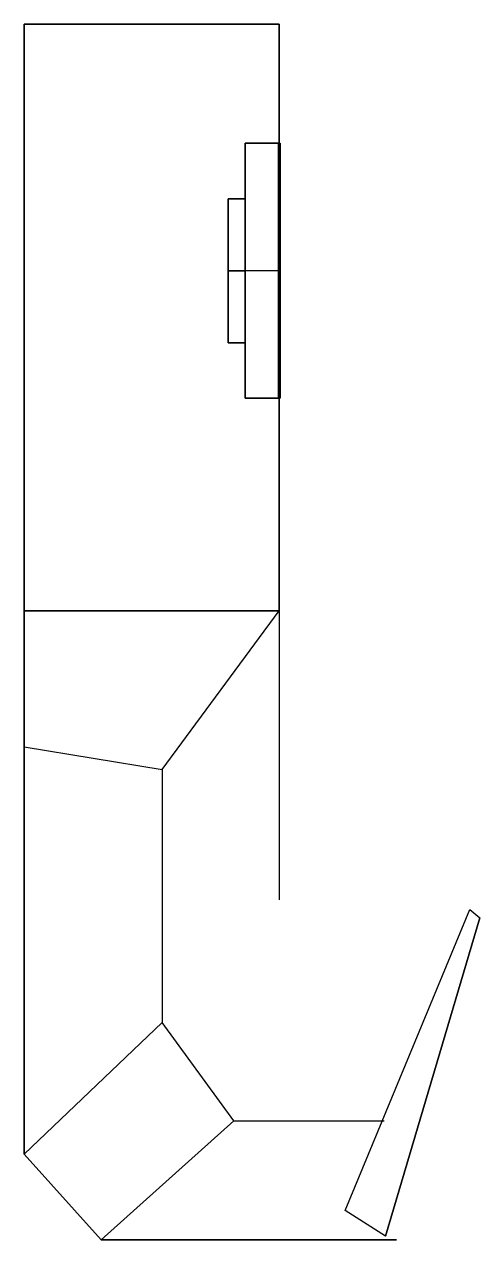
# Model space of a CAD drawing. Extents: x -15 to 11.8, y -57 to 14.5.
import ezdxf

# ---------------------------------------------------------------- set-up
doc = ezdxf.new("R2010")
doc.units = 0
doc.header["$MEASUREMENT"] = 0
doc.layers.add('CONTORNO', color=1, linetype='Continuous')
doc.layers.add('CORPO', color=253, linetype='Continuous')

msp = doc.modelspace()

# ---------------------------------------------------------------- linework, layer by layer
for p, q in [((0, 0, 16), (-2, 0, 16)), ((0, 0, -16), (-2, 0, -16)), ((-2, 0, 20.24), (-2, 0, 11.76)), ((-2, 0, -11.76), (-2, 0, -20.24)), ((0, 0), (0, -37))]:
    msp.add_line(p, q)
at = {"extrusion": (-1, 0, 0)}
msp.add_line((0, 0, -16), (0, 0, 16), dxfattribs=at)
at = {"layer": 'CONTORNO', "elevation": -23}
msp.add_lwpolyline([(0.05, -7.5), (-0.05, -7.5), (-0.05, 7.5), (0.05, 7.5), (0.05, -7.5)], dxfattribs=at)
at = {"layer": 'CORPO'}
for points in [[(-15, -20, -6), (0, -20, -6), (0, 14.5, -6), (-15, 14.5, -6)], [(-15, 14.5, -6), (0, 14.5, -6), (0, 14.5, 6), (-15, 14.5, 6)], [(-15, 14.5, 6), (0, 14.5, 6), (0, -20, 6), (-15, -20, 6)], [(-15, -20, 6), (-15, -20, 6), (-15, 14.5, 6)], [(-15, -28, 6), (-15, -28, -6), (-15, 14.5, -6), (-15, 14.5, 6)], [(0, 14.5, -6), (0, 14.5, -6), (0, 14.5, -6), (0, 14.5, 6)], [(0, -20, -6), (0, -20, -6), (0, 14.5, -6)], [(0, 14.5, -6), (0, 14.5, -6), (0, 14.5, -6), (0, 14.5, 6)], [(-2, -7.5, 23), (0, -7.5, 23), (0, 7.5, 23), (-2, 7.5, 23)], [(-2, 7.5, 23), (0, 7.5, 23), (0, 7.5, -23), (-2, 7.5, -23)], [(-2, 7.5, -23), (0, 7.5, -23), (0, -7.5, -23), (-2, -7.5, -23)], [(-2, -7.5, -23), (-2, -7.5, -23), (-2, 7.5, -23)], [(-2, -7.5, -23), (-2, -7.5, 23), (-2, 7.5, 23), (-2, 7.5, -23)], [(0, -7.5, 23), (0, -7.5, 23), (0, 7.5, 23)], [(0, 7.5, 23), (0, 7.5, 23), (0, 7.5, 23), (0, 7.5, -23)], [(-2, -7.5, -23), (0, -7.5, -23), (-2, -7.5, -23)], [(0, -7.5, -23), (0, -7.5, 23), (-2, -7.5, 23), (-2, -7.5, -23)], [(-15, -20, -6), (-15, -28, -6), (-6.894, -29.34, -6), (0, -20, -6)], [(-15, -20, 6), (-15, -28, 6), (-6.894, -29.34, 6), (0, -20, 6)], [(-6.5, -20, 6), (0, -20, 6), (-6.5, -20, 6)], [(-6.894, -44.218, -6), (-15, -51.975, -6), (-15, -28, -6), (-6.894, -29.34, -6)], [(-15, -28, 6), (-6.894, -29.34, 6), (-6.894, -44.218, 6), (-15, -51.975, 6)], [(-15, -28, 6), (-15, -51.975, 6), (-15, -51.975, -6), (-15, -28, -6)], [(6.26, -56.791, 5), (3.88, -55.291, 5), (11.22, -37.57, 5), (11.8, -38.07, 5)], [(6.26, -56.791, -5), (3.88, -55.291, -5), (11.22, -37.57, -5), (11.8, -38.07, -5)], [(11.8, -38.07, 5), (11.8, -38.07, -5), (6.26, -56.791, -5), (6.26, -56.791, 5)], [(-15, -51.975, 6), (-15, -51.975, -6), (-10.478, -57, -6), (-10.478, -57, 6)], [(-10.478, -57, -6), (6.904, -57, -6), (6.904, -57, 6), (-10.478, -57, 6)]]:
    msp.add_3dface(points, dxfattribs=at)
at = {"layer": 'CORPO', "invisible_edges": 8}
for points in [[(-15, -51.975, 6), (-10.478, -57, 6), (-2.668, -50, 6), (-6.894, -44.218, 6)], [(-15, -51.975, -6), (-10.478, -57, -6), (-2.668, -50, -6), (-6.894, -44.218, -6)], [(6.904, -57, 6), (-10.478, -57, 6), (-2.668, -50, 6), (6.183, -50, 6)], [(6.904, -57, -6), (-10.478, -57, -6), (-2.668, -50, -6), (6.183, -50, -6)]]:
    msp.add_3dface(points, dxfattribs=at)

# ---------------------------------------------------------------- meshes
at = {"layer": 'CORPO'}
mesh = msp.add_polymesh((6, 3), dxfattribs=at)
for k, corner in enumerate([(-3, -4.24, 16), (-2, -4.24, 16), (-2, -4.24, 16), (-3, 0, 11.76), (-2, 0, 11.76), (-2, 0, 11.76), (-3, 4.24, 16), (-2, 4.24, 16), (-2, 0, 11.76), (-3, 0, 20.24), (-2, 0, 20.24), (-2, -4.24, 16), (-3, 0, 20.24), (-3, 0, 20.24), (-3, -4.24, 16), (-3, 4.24, 16), (-3, 4.24, 16), (-3, 0, 11.76)]):
    mesh.set_mesh_vertex(divmod(k, 3), corner)
mesh = msp.add_polymesh((6, 3), dxfattribs=at)
for k, corner in enumerate([(-3, -4.24, -16), (-2, -4.24, -16), (-2, -4.24, -16), (-3, 0, -20.24), (-2, 0, -20.24), (-2, 0, -20.24), (-3, 4.24, -16), (-2, 4.24, -16), (-2, 0, -20.24), (-3, 0, -11.76), (-2, 0, -11.76), (-2, -4.24, -16), (-3, 0, -11.76), (-3, 0, -11.76), (-3, -4.24, -16), (-3, 4.24, -16), (-3, 4.24, -16), (-3, 0, -20.24)]):
    mesh.set_mesh_vertex(divmod(k, 3), corner)

doc.saveas('drawing.dxf')
